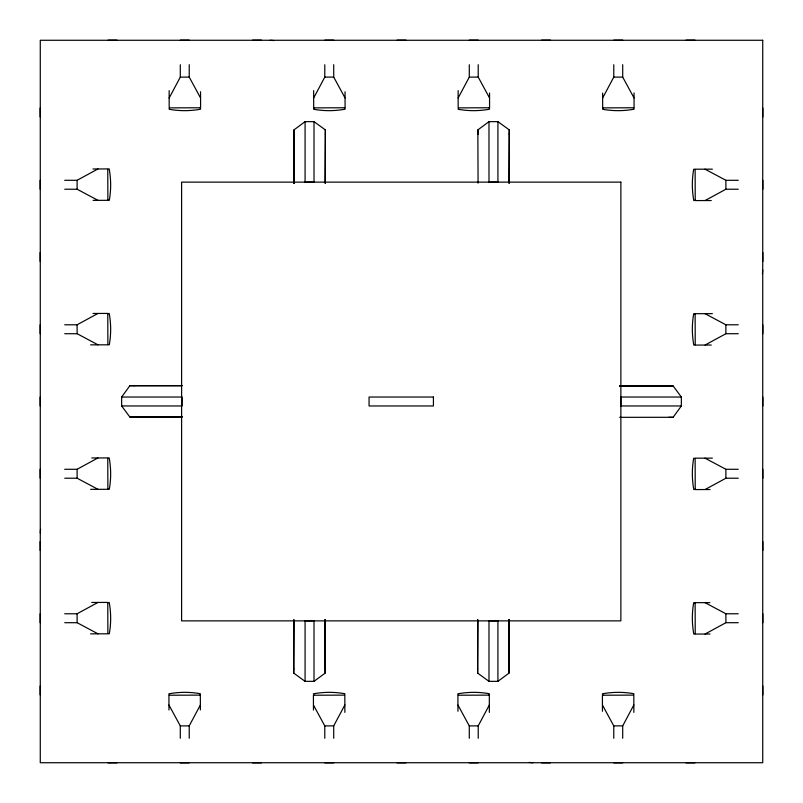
<?xml version="1.0" encoding="UTF-8"?>
<svg xmlns="http://www.w3.org/2000/svg" width="803" height="803" viewBox="0 0 803 803"><rect width="100%" height="100%" fill="white"/><g stroke="black" fill="none" stroke-linecap="round" stroke-linejoin="round"><path stroke-width="1.2" d="M107.773 169.323L109.198 168.921A79.216 68.596 -90 0 1 110.663 184.61A79.216 68.596 90 0 1 109.298 200.318L107.883 200.037M107.773 313.812L109.198 313.411A79.216 68.596 -90 0 1 110.663 329.11A79.216 68.596 90 0 1 109.298 344.808L107.893 344.577M107.773 458.312L109.198 457.911A79.216 68.596 -90 0 1 110.663 473.599A79.216 68.596 90 0 1 109.298 489.298L107.873 488.977M107.773 602.802L109.198 602.401A79.216 68.596 -90 0 1 110.663 618.089A79.216 68.596 90 0 1 109.298 633.798L107.883 633.517M695.227 200.248L693.802 200.599A79.216 68.596 -90 0 1 692.337 184.911A79.216 68.596 90 0 1 693.702 169.202L695.127 169.533M695.227 344.688L693.802 345.089A79.216 68.596 -90 0 1 692.337 329.401A79.216 68.596 90 0 1 693.702 313.702L695.127 314.023M695.227 489.238L693.802 489.589A79.216 68.596 -90 0 1 692.337 473.89A79.216 68.596 90 0 1 693.702 458.192L695.127 458.513M695.227 633.677L693.802 634.079A79.216 68.596 -90 0 1 692.337 618.39A79.216 68.596 90 0 1 693.702 602.682L695.127 603.013M40.27 532.861L40.562 529.137M762.438 273.863L762.73 270.139M200.298 107.783L200.599 109.198A79.216 68.596 0 0 1 184.911 110.663A79.216 68.596 0 0 1 169.202 109.298L169.152 98.036L180.294 77.128L180.294 64.742M345.039 91.743L345.089 107.773L313.692 107.873L313.652 98.036L324.783 77.128L324.783 64.742M489.539 92.977L489.579 107.773L458.182 107.873L458.142 98.036L469.283 77.128L469.283 64.742M189.227 738.258L189.227 725.872L200.369 704.964L200.318 695.127L168.931 695.227L168.971 710.023M634.029 92.977L634.069 107.773L602.682 107.873L602.631 98.036L613.773 77.128L613.773 64.742M333.717 738.258L333.717 725.872L344.858 704.964L344.818 695.127L313.421 695.227L313.461 710.023M478.217 738.258L478.217 725.872L489.348 704.964L489.308 695.127L457.911 695.227L457.961 711.257M622.706 738.258L622.706 725.872L633.848 704.964L633.798 693.702A79.216 68.596 0 0 0 618.089 692.337A79.216 68.596 0 0 0 602.401 693.802L602.802 695.227M182.06 417.058L129.915 417.108L121.654 405.967L121.644 397.033L129.875 385.711L134.322 385.661M668.678 417.339L673.125 417.289L681.356 405.967L681.345 397.033L673.085 385.892L619.705 385.942M293.988 183.295L293.948 129.915L305.08 121.654L314.013 121.644L325.335 129.875L325.386 134.322M478.076 183.184L477.845 129.915L488.987 121.654L497.92 121.644L509.243 129.875L509.293 134.322M293.707 668.678L293.757 673.125L305.08 681.356L314.013 681.345L325.155 673.085L325.155 620.006M477.614 668.678L477.665 673.125L488.987 681.356L497.92 681.345L509.052 673.085L509.012 619.705L509.052 673.085M64.712 180.294L77.098 180.294L97.936 168.971L107.773 168.931L107.873 200.318L93.088 200.369M64.712 324.783L77.098 324.783L97.936 313.461L107.773 313.421L107.873 344.818L90.609 344.858M64.712 469.283L77.098 469.283L97.936 457.961L107.773 457.911L107.873 489.308L90.609 489.348M712.391 169.152L695.127 169.202L695.227 200.589L705.064 200.549L725.902 189.227L738.288 189.227M64.712 613.773L77.098 613.773L97.936 602.451L107.773 602.411L107.873 633.798L90.609 633.848M712.391 313.652L695.127 313.692L695.227 345.089L705.064 345.039L725.902 333.717L738.288 333.717M712.391 458.142L695.127 458.182L695.227 489.579L705.064 489.539L725.902 478.217L738.288 478.217M508.941 669.15L509.002 668.638M709.912 602.631L695.127 602.682L695.227 634.069L705.064 634.029L725.902 622.706L738.288 622.706M478.036 133.82L477.895 134.362M458.513 107.873L458.192 109.298A79.216 68.596 0 0 0 473.89 110.663A79.216 68.596 0 0 0 489.589 109.198L489.238 107.773M344.577 695.107L344.808 693.702A79.216 68.596 0 0 0 329.11 692.337A79.216 68.596 0 0 0 313.411 693.802L313.812 695.227M169.533 107.873L200.589 107.773L200.549 91.743M603.013 107.873L602.682 109.298A79.216 68.596 0 0 0 618.39 110.663A79.216 68.596 0 0 0 634.079 109.198L633.677 107.773M200.037 695.117L200.318 693.702A79.216 68.596 0 0 0 184.61 692.337A79.216 68.596 0 0 0 168.921 693.802L169.323 695.227M633.517 695.117L602.411 695.227L602.451 711.257M293.948 129.915L293.998 134.362M325.155 673.085L325.105 668.638M314.023 107.873L313.702 109.298A79.216 68.596 0 0 0 329.401 110.663A79.216 68.596 0 0 0 345.089 109.198L344.688 107.773M488.977 695.127L489.298 693.702A79.216 68.596 0 0 0 473.599 692.337A79.216 68.596 0 0 0 457.911 693.802L458.312 695.227M508.721 669.2L508.821 619.816M668.638 385.942L669.2 386.273L619.816 386.173M134.362 417.058L133.8 416.727L181.94 416.777M673.085 385.892L669.2 386.273M129.915 417.108L133.8 416.727M108.044 40.18L116.977 40.15M180.294 40.18L189.227 40.15M252.543 40.18L261.477 40.15M324.783 40.18L333.717 40.15M397.033 40.18L405.967 40.15M469.283 40.18L478.217 40.15M541.523 40.18L550.456 40.15M613.773 40.18L622.706 40.15M686.023 40.18L694.956 40.15M180.294 77.128L189.227 77.098L200.549 97.936M324.783 77.128L333.717 77.098L345.039 97.936M469.283 77.128L478.217 77.098L489.539 97.936M613.773 77.128L622.706 77.098L634.029 97.936M168.971 705.064L180.294 725.902L189.227 725.872M313.461 705.064L324.783 725.902L333.717 725.872M457.961 705.064L469.283 725.902L478.217 725.872M602.451 705.064L613.773 725.902L622.706 725.872M108.044 762.85L116.977 762.82M180.294 762.85L189.227 762.82M252.543 762.85L261.477 762.82M324.783 762.85L333.717 762.82M397.033 762.85L405.967 762.82M469.283 762.85L478.217 762.82M541.523 762.85L550.456 762.82M613.773 762.85L622.706 762.82M686.023 762.85L694.956 762.82M324.984 183.134L325.376 133.88M478.217 133.8L477.845 129.915M508.891 183.134L509.283 133.76M293.717 669.24L294.109 619.866M477.634 669.14L478.016 619.866M92.977 168.971L97.936 168.971M704.964 169.152L725.872 180.294L738.258 180.294M64.742 189.227L77.128 189.227L98.036 200.369M705.064 200.549L711.257 200.549M92.977 313.461L97.936 313.461M704.964 313.652L725.872 324.783L738.258 324.783M64.742 333.717L77.128 333.717L98.036 344.858M705.064 345.039L711.257 345.039M133.76 385.671L182.462 385.661M129.875 385.711L181.719 385.711M619.775 386.012L669.19 386.123M121.644 397.033L182.13 397.033L182.14 405.967L121.654 405.967M681.345 397.033L620.86 397.033L620.87 405.967L681.356 405.967M133.81 416.827L181.96 416.918M619.735 417.329L673.125 417.289M91.743 457.961L97.936 457.961M704.964 458.142L725.872 469.283L738.258 469.283M64.742 478.217L77.128 478.217L98.036 489.348M705.064 489.539L710.023 489.539M91.743 602.451L97.936 602.451M704.964 602.631L725.872 613.773L738.258 613.773M64.742 622.706L77.128 622.706L98.036 633.848M705.064 634.029L710.023 634.029M270.139 40.27L273.863 40.562M529.137 762.438L532.861 762.73M762.82 108.044L762.85 116.977M762.82 180.294L762.85 189.227M762.82 252.543L762.85 261.477M762.82 324.783L762.85 333.717M762.82 397.033L762.85 405.967M762.82 469.283L762.85 478.217M762.82 541.523L762.85 550.456M762.82 613.773L762.85 622.706M762.82 686.023L762.85 694.956M40.15 108.044L40.18 116.977M40.15 180.294L40.18 189.227M40.15 252.543L40.18 261.477M40.15 324.783L40.18 333.717M40.15 397.033L40.18 405.967M40.15 469.283L40.18 478.217M40.15 541.523L40.18 550.456M40.15 613.773L40.18 622.706M40.15 686.023L40.18 694.956M725.872 180.294L725.902 189.227M725.872 324.783L725.902 333.717M725.872 469.283L725.902 478.217M725.872 613.773L725.902 622.706M77.098 180.294L77.128 189.227M77.098 324.783L77.128 333.717M77.098 469.283L77.128 478.217M77.098 613.773L77.128 622.706M633.848 704.964L633.848 712.391M622.706 64.712L622.706 77.098M613.773 725.902L613.773 738.288M602.631 93.088L602.631 98.036M509.243 129.875L509.283 183.265M497.92 121.644L497.92 182.13L488.987 182.14L488.987 121.654M497.92 681.345L497.92 620.86L488.987 620.87L488.987 681.356M489.348 704.964L489.348 712.391M478.217 64.712L478.217 77.098M477.614 619.735L477.665 673.125M469.283 725.902L469.283 738.288M458.142 90.609L458.142 98.036M344.858 704.964L344.858 712.391M333.717 64.712L333.717 77.098M325.335 129.875L325.386 183.265M325.115 619.705L325.115 669.2M324.964 619.806L324.824 669.2M324.783 725.902L324.783 738.288M314.013 121.644L314.013 182.13L305.08 182.14L305.08 121.654M314.013 681.345L314.013 620.86L305.08 620.87L305.08 681.356M313.652 90.609L313.652 98.036M294.279 133.8L294.229 183.184M294.179 133.81L294.059 183.225M293.717 619.735L293.757 673.125M200.369 704.964L200.369 709.912M189.227 64.712L189.227 77.098M180.294 725.902L180.294 738.288M169.152 90.609L169.152 98.036M762.73 40.27L40.27 40.27L40.27 762.73L762.73 762.73L762.73 40.27M620.87 182.13L181.608 182.13L181.608 620.87L620.87 620.87L620.87 182.13M433.419 397.033L369.059 397.033L369.059 405.967L433.419 405.967L433.419 397.033"/></g></svg>
